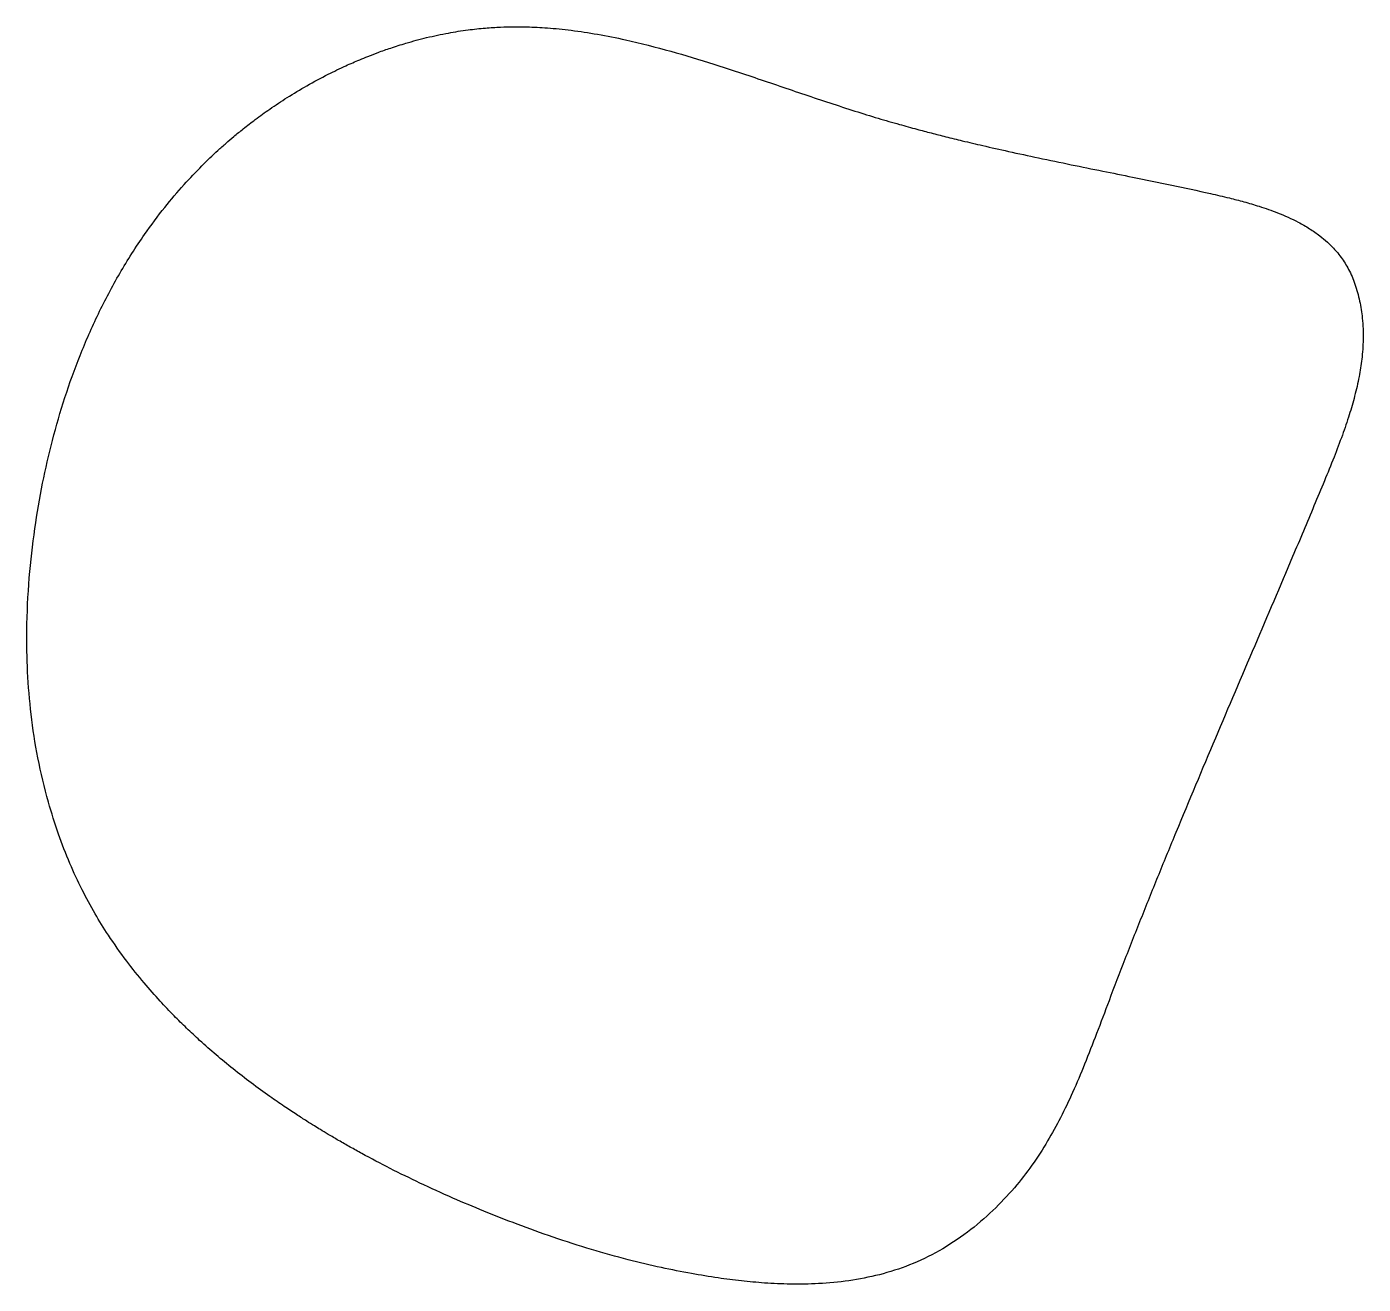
# Paper-space layout '_Normal a' of a CAD drawing. Header units: millimetres. Extents: x -45.2 to 49.1, y -46.1 to 42.6.
import ezdxf

# ---------------------------------------------------------------- set-up
doc = ezdxf.new("R2010")
doc.units = ezdxf.units.MM

psp = doc.layouts.new('_Normal a')

# ---------------------------------------------------------------- linework, layer by layer
at = {"color": 7, "linetype": 'Continuous', "lineweight": 25}
psp.add_open_spline([(-43.626, -12.108), (-43.398, -12.865), (-42.958, -14.329), (-42.147, -16.393), (-41.28, -18.265), (-40.365, -19.949), (-39.323, -21.63), (-38.17, -23.263), (-36.937, -24.808), (-35.812, -26.088), (-34.806, -27.146), (-33.873, -28.068), (-32.51, -29.341), (-30.576, -30.984), (-28.553, -32.501), (-27.035, -33.551), (-26.166, -34.127), (-25.456, -34.583), (-24.897, -34.933), (-24.392, -35.244), (-23.824, -35.586), (-23.125, -35.997), (-22.336, -36.448), (-21.126, -37.118), (-19.492, -37.978), (-17.35, -39.027), (-15.149, -40.029), (-12.857, -40.997), (-10.499, -41.924), (-7.968, -42.838), (-5.36, -43.677), (-2.81, -44.39), (-0.455, -44.95), (1.666, -45.371), (3.546, -45.68), (5.264, -45.903), (6.962, -46.058), (8.781, -46.139), (10.769, -46.108), (12.873, -45.91), (15.028, -45.492), (17.174, -44.809), (19.268, -43.805), (21.239, -42.498), (23.009, -40.986), (24.519, -39.386), (25.801, -37.739), (26.87, -36.079), (27.814, -34.355), (28.676, -32.544), (29.515, -30.559), (30.353, -28.396), (31.281, -25.917), (32.339, -23.164), (33.508, -20.193), (34.709, -17.21), (36.433, -13.009), (38.692, -7.632), (41.454, -1.155), (43.53, 3.715), (44.92, 7.008), (45.667, 8.79), (46.392, 10.526), (47.071, 12.185), (47.663, 13.739), (48.154, 15.176), (48.554, 16.552), (48.854, 17.861), (49.064, 19.195), (49.164, 20.575), (49.113, 21.95), (48.907, 23.259), (48.595, 24.418), (48.158, 25.457), (47.685, 26.209), (47.286, 26.713), (46.961, 27.071), (46.574, 27.448), (46.039, 27.895), (45.353, 28.371), (44.368, 28.934), (43.175, 29.466), (41.885, 29.917), (40.745, 30.254), (39.601, 30.552), (37.904, 30.948), (35.625, 31.428), (33.089, 31.95), (30.726, 32.427), (28.513, 32.876), (26.294, 33.336), (24.21, 33.785), (22.417, 34.189), (20.945, 34.536), (19.736, 34.833), (18.67, 35.104), (17.578, 35.392), (16.33, 35.736), (14.872, 36.159), (13.235, 36.665), (11.506, 37.226), (9.738, 37.819), (7.978, 38.418), (5.841, 39.143), (3.288, 39.988), (0.252, 40.909), (-2.482, 41.609), (-4.837, 42.081), (-6.675, 42.361), (-8.343, 42.528), (-9.701, 42.597), (-10.806, 42.607), (-11.78, 42.583), (-12.849, 42.516), (-14.075, 42.383), (-15.458, 42.164), (-16.92, 41.852), (-18.275, 41.487), (-19.416, 41.126), (-20.307, 40.812), (-21.035, 40.533), (-21.794, 40.224), (-22.735, 39.812), (-23.983, 39.212), (-25.367, 38.467), (-26.739, 37.643), (-27.952, 36.839), (-28.98, 36.099), (-29.825, 35.447), (-30.508, 34.889), (-31.104, 34.379), (-31.86, 33.703), (-32.863, 32.742), (-34.124, 31.411), (-35.485, 29.803), (-37.03, 27.732), (-38.619, 25.234), (-40.13, 22.374), (-41.414, 19.439), (-42.485, 16.453), (-43.36, 13.438), (-44.067, 10.352), (-44.621, 7.115), (-45.014, 3.649), (-45.175, 0.276), (-45.117, -2.941), (-44.866, -5.948), (-44.408, -9.03), (-43.889, -11.072), (-43.626, -12.108)], degree=3, knots=[0, 0, 0, 0, 0.008208, 0.015867, 0.022999, 0.02962, 0.03575, 0.043524, 0.050363, 0.056264, 0.061217, 0.065515, 0.069882, 0.080578, 0.091846, 0.096119, 0.099744, 0.102666, 0.104881, 0.106593, 0.108829, 0.111764, 0.115008, 0.118272, 0.126122, 0.13418, 0.143027, 0.151231, 0.160007, 0.169334, 0.179167, 0.18845, 0.196817, 0.204296, 0.210897, 0.216598, 0.22228, 0.228589, 0.235495, 0.242913, 0.250502, 0.258245, 0.266231, 0.274526, 0.282732, 0.290354, 0.29733, 0.304366, 0.310835, 0.317725, 0.32518, 0.33321, 0.341811, 0.352665, 0.363828, 0.37496, 0.386053, 0.410975, 0.435514, 0.459167, 0.465943, 0.47263, 0.479222, 0.485479, 0.49124, 0.496492, 0.501239, 0.506115, 0.51043, 0.515242, 0.520461, 0.524678, 0.528974, 0.532897, 0.536342, 0.538154, 0.539567, 0.541355, 0.543759, 0.546805, 0.550004, 0.555537, 0.560333, 0.564191, 0.567872, 0.572605, 0.582285, 0.592051, 0.59949, 0.607316, 0.615492, 0.623019, 0.629456, 0.634569, 0.63872, 0.642385, 0.645998, 0.650441, 0.655824, 0.661765, 0.668232, 0.674692, 0.681129, 0.687532, 0.698123, 0.709051, 0.72047, 0.727414, 0.733974, 0.739768, 0.744819, 0.748079, 0.751239, 0.754933, 0.759197, 0.764041, 0.769472, 0.774704, 0.778612, 0.781887, 0.78452, 0.786701, 0.790396, 0.795187, 0.801073, 0.806718, 0.811792, 0.816175, 0.819868, 0.822874, 0.825338, 0.828004, 0.833408, 0.839751, 0.847039, 0.855268, 0.866564, 0.877739, 0.888818, 0.899799, 0.910659, 0.921394, 0.932656, 0.944745, 0.957597, 0.96769, 0.978135, 0.98891, 1, 1, 1, 1], dxfattribs=at)

doc.saveas('drawing.dxf')
